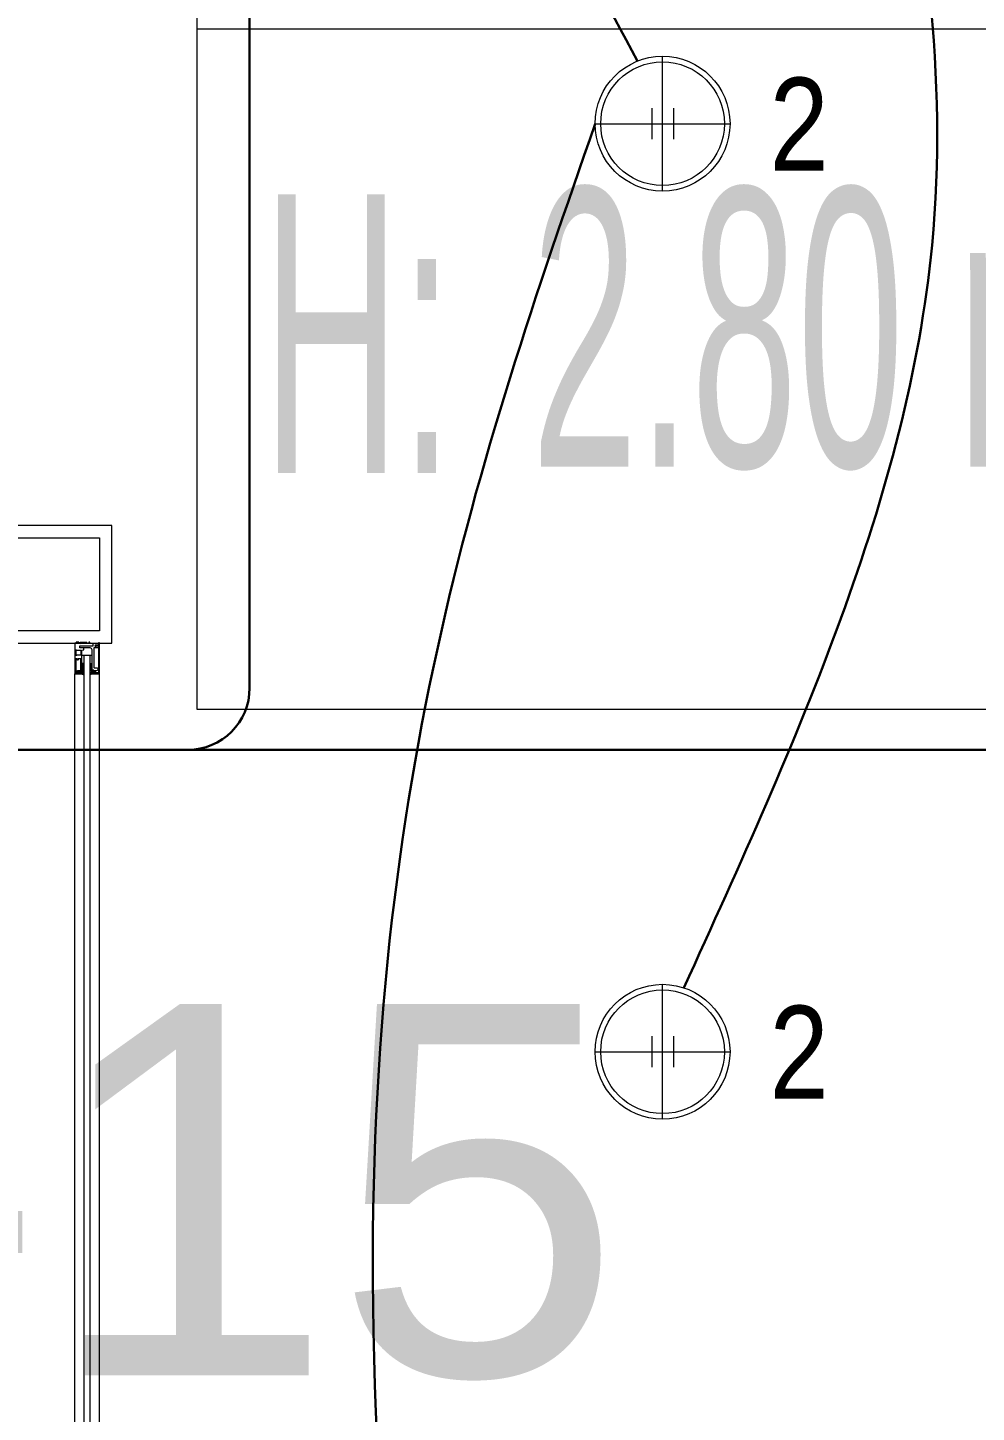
# Model space of a CAD drawing. Extents: x -9058 to 11890, y 0 to 7444.
# Drawn here: x 3213.5 to 3366.8, y 2584.5 to 2808.3 of the extents above; entities that cross this region are included whole.
import ezdxf
from ezdxf.enums import TextEntityAlignment as Align

# ---------------------------------------------------------------- set-up
doc = ezdxf.new("R2010")
doc.units = 0
doc.header["$LTSCALE"] = 10
doc.header["$MEASUREMENT"] = 0
doc.layers.get('0').update_dxf_attribs({"color": 9, "lineweight": 9})
for name, color, linetype, lineweight in [('00', 9, 'Continuous', 9), ('06D', 9, 'Continuous', 9), ('10', 9, 'Continuous', 9), ('14', 9, 'Continuous', 9), ('15', 9, 'Continuous', 9), ('21_mahal200', 9, 'Continuous', 9), ('21_mahal200 @ 20', 9, 'Continuous', 9), ('31', 9, 'Continuous', 9), ('E-KABLO', 7, 'Continuous', 30)]:
    doc.layers.add(name, color=color, linetype=linetype, lineweight=lineweight)
doc.styles.add('Arial', font='arial.ttf', dxfattribs={"height": 2.5})
doc.styles.add('MuuM_TEXT-STANDART', font='ARIALN.TTF')
pattern_1 = [(45, (3387.24087, 5075.93023), (0.0883883476, -0.0883883476), []), (315, (3387.24087, 5075.93023), (-0.0883883476, -0.0883883476), [])]

# ---------------------------------------------------------------- blocks, each defined once
blk = doc.blocks.new('0a_roomno2')
blk.add_lwpolyline([(30, -16), (0, -16), (0, 0), (30, 0)], close=True)
blk.add_lwpolyline([(12, -10.5), (0, -10.5)])
at = {"style": 'MuuM_TEXT-STANDART', "width": 0.6}
blk.add_text('H:', height=2.25, dxfattribs=at).set_placement((0.525, -12.962), align=Align.MIDDLE_LEFT)
at = {"style": 'Arial'}
blk.add_attdef('ODANO', (0, 1.505), '', height=3, dxfattribs=at)
blk.add_attdef('MEKANADI', text='', height=3, dxfattribs=at).set_placement((0.525, -4.75), align=Align.BOTTOM_LEFT)
at = {"style": 'MuuM_TEXT-STANDART', "width": 0.6}
for tag, p in [('YER01', (15, -7)), ('TAVAN01', (20.625, -7)), ('DUVAR01', (26.25, -7)), ('YER02', (15, -10.375)), ('TAVAN02', (20.625, -10.375)), ('DUVAR02', (26.25, -10.375)), ('YER03', (15, -13.75)), ('TAVAN03', (20.625, -13.75)), ('DUVAR03', (26.25, -13.75))]:
    blk.add_attdef(tag, text='', height=2.25, dxfattribs=at).set_placement(p, align=Align.MIDDLE_CENTER)
at = {"style": 'MuuM_TEXT-STANDART'}
blk.add_attdef('M2', text='', height=2.25, dxfattribs=at).set_placement((1.323, -7.805), align=Align.MIDDLE_LEFT)
at = {"style": 'MuuM_TEXT-STANDART', "width": 0.6}
blk.add_attdef('TEMIZTAVANYUKSEKLIGI', text='', height=2.25, dxfattribs=at).set_placement((2.7, -13.162), align=Align.MIDDLE_LEFT)
blk = doc.blocks.new('*U630')
at = {"layer": '21_mahal200 @ 20'}
ref = blk.add_blockref('0a_roomno2', (3240.86, 3018.12), dxfattribs=dict(at, xscale=20, yscale=20, zscale=20))
ref.add_attrib('TEMIZTAVANYUKSEKLIGI', '2.80 m', dxfattribs={"layer": '0', "height": 45, "style": 'MuuM_TEXT-STANDART', "width": 0.6}).set_placement((3294.86, 2759.88), align=Align.MIDDLE_LEFT)
blk = doc.blocks.new('profil')
at = {"layer": '10'}
h = blk.add_hatch(dxfattribs=at)
h.set_pattern_fill('NET', color=256, angle=495, style=0)
h.set_pattern_definition(pattern_1)
h.paths.add_polyline_path([(2783.08, 2903.22), (2783.02, 2903.22), (2782.98, 2903.33), (2782.98, 2903.38), (2783.01, 2903.38), (2783.01, 2903.5), (2782.72, 2903.5), (2782.72, 2903.38), (2782.75, 2903.38), (2782.71, 2903.22), (2782.62, 2903.23), (2782.45, 2902.86), (2782.56, 2902.86), (2782.56, 2902.9), (2782.72, 2903.1, 0.2599), (2782.8, 2902.86), (2783.04, 2902.86, 0.382682)])
h.paths.add_polyline_path([(2782.84, 2903.1), (2783.03, 2903.1, -2.16717)], flags=16)
h = blk.add_hatch(dxfattribs=at)
h.set_pattern_fill('NET', color=256, angle=495, style=0)
h.set_pattern_definition([(45, (3390.96807, 5084.14935), (0.0883883476, -0.0883883476), []), (315, (3390.96807, 5084.14935), (-0.0883883476, -0.0883883476), [])])
h.paths.add_polyline_path([(2784.25, 2903.18), (2784.25, 2902.86), (2783.21, 2902.86), (2783.21, 2903.18)])
h = blk.add_hatch(dxfattribs=at)
h.set_pattern_fill('NET', color=256, angle=495, style=0)
h.set_pattern_definition([(45, (3412.02047, 5081.69331), (0.0883883476, -0.0883883476), []), (315, (3412.02047, 5081.69331), (-0.0883883476, -0.0883883476), [])])
h.paths.add_polyline_path([(2787.7, 2903.43), (2787.7, 2902.36), (2787.52, 2902.36), (2787.52, 2903.43)])
h = blk.add_hatch(dxfattribs=at)
h.set_pattern_fill('NET', color=256, angle=495, style=0)
h.set_pattern_definition(pattern_1)
h.paths.add_polyline_path([(2783.08, 2901.46), (2783.02, 2901.46), (2782.98, 2901.35), (2782.98, 2901.3), (2783.01, 2901.3), (2783.01, 2901.18), (2782.72, 2901.18), (2782.72, 2901.3), (2782.75, 2901.3), (2782.71, 2901.46), (2782.62, 2901.45), (2782.45, 2901.82), (2782.56, 2901.82), (2782.56, 2901.78), (2782.72, 2901.59, -0.2599), (2782.8, 2901.82), (2783.04, 2901.82, -0.382682)])
h.paths.add_polyline_path([(2782.84, 2901.58), (2783.03, 2901.58, 2.16717)], flags=16)
h = blk.add_hatch(dxfattribs=at)
h.set_pattern_fill('NET', color=256, angle=495, style=0)
h.set_pattern_definition([(45, (3390.96807, 5077.64021), (0.0883883476, -0.0883883476), []), (315, (3390.96807, 5077.64021), (-0.0883883476, -0.0883883476), [])])
h.paths.add_polyline_path([(2784.25, 2901.82), (2784.25, 2901.53), (2783.21, 2901.53), (2783.21, 2901.82)])
for points in [[(2782.61, 2903.22), (2782.45, 2902.86)], [(2782.72, 2903.1), (2782.56, 2902.9), (2782.56, 2902.86)], [(2782.99, 2903.5), (2782.72, 2903.5)], [(2784.87, 2903.91), (2785.03, 2903.91), (2785.03, 2904.14), (2782.83, 2904.14), (2782.83, 2903.91), (2783.13, 2903.91), (2783.13, 2903.37), (2785.03, 2903.37)], [(2783.21, 2903.18), (2783.21, 2903.18), (2783.21, 2902.84)], [(2784.25, 2902.84), (2784.25, 2903.18)], [(2785.62, 2903.18), (2785.62, 2901.53)], [(2787.52, 2903.43), (2787.7, 2903.43), (2787.7, 2902.36)], [(2782.62, 2901.45), (2782.45, 2901.82)], [(2782.72, 2901.59), (2782.56, 2901.78), (2782.56, 2901.82)], [(2782.78, 2900.5), (2782.78, 2900.95), (2783.09, 2900.95), (2783.09, 2901.24), (2783.18, 2901.24), (2783.08, 2901.46), (2783.02, 2901.46), (2782.98, 2901.35), (2782.98, 2901.3), (2783.01, 2901.3), (2783.01, 2901.06), (2782.72, 2901.06), (2782.72, 2901.3), (2782.75, 2901.3), (2782.71, 2901.46), (2782.62, 2901.45), (2782.63, 2900.34), (2787.59, 2900.34)], [(2783.01, 2901.18), (2782.72, 2901.18)], [(2783.18, 2901.24), (2783.21, 2901.24), (2783.21, 2901.84)], [(2784.25, 2901.84), (2784.25, 2901.53)], [(2787.52, 2902.36), (2787.7, 2902.36)]]:
    blk.add_lwpolyline(points, dxfattribs=at)
for points in [[(2787.52, 2901.37), (2787.52, 2901.89), (2787.7, 2901.89), (2787.7, 2902.03), (2787.52, 2902.03), (2787.52, 2903.67), (2787.7, 2903.67), (2787.7, 2904.1), (2787.58, 2904.1), (2787.58, 2904.34), (2782.61, 2904.34), (2782.61, 2903.22), (2782.72, 2903.22), (2782.76, 2903.4), (2782.71, 2903.4), (2782.71, 2903.77), (2782.99, 2903.77), (2782.99, 2903.22), (2783.14, 2903.22), (2783.18, 2903.18), (2786.43, 2903.18), (2786.5, 2902.88), (2786.8, 2902.88), (2786.8, 2903.49), (2787.12, 2903.49), (2787.12, 2901.37)], [(2785.67, 2903.32), (2786.35, 2903.32), (2786.35, 2904.02), (2786.42, 2904.06), (2786.42, 2904.14), (2785.61, 2904.14), (2785.61, 2904.01), (2785.67, 2903.95)]]:
    blk.add_lwpolyline(points, close=True, dxfattribs=at)
for points in [[(2783.03, 2903.1), (2782.84, 2903.1, 1)], [(2783.21, 2901.53), (2786.47, 2901.53, 0.414214), (2786.8, 2901.86), (2786.8, 2902.88)], [(2785.03, 2903.37), (2785.03, 2903.79), (2784.87, 2903.79, -1), (2784.87, 2903.91, 1)], [(2787.13, 2900.85), (2787.13, 2900.49), (2782.81, 2900.49), (2782.81, 2900.46, -0.561743), (2782.73, 2900.45, -0.595966), (2782.78, 2900.5, 2.204878)], [(2783.03, 2901.58), (2782.84, 2901.58, -1)], [(2783.09, 2901.24), (2783.21, 2900.66, 0.833203), (2783.52, 2900.66, 0.447088)], [(2783.52, 2900.66), (2783.52, 2901.11, -0.414214), (2783.63, 2901.22), (2786.88, 2901.22), (2786.88, 2900.49)], [(2787.59, 2900.34), (2787.59, 2900.49), (2787.25, 2900.49), (2787.25, 2900.97, 1), (2787.04, 2900.97)], [(2787.04, 2900.97, 0.305404), (2787.13, 2900.85, 5.773092)]]:
    blk.add_lwpolyline(points, format="xyb", dxfattribs=at)
for centre, radius, start, end in [((2782.97, 2903.05), 0.253, 168.6676, 234.1258), ((2782.93, 2903.02), 0.125, 139.5402, 40.4598), ((2782.86, 2903.06), 0.273, 305.9738, 36.4289), ((2782.97, 2901.64), 0.253, 125.8742, 191.3324), ((2782.93, 2901.66), 0.125, 319.5402, 220.4598), ((2782.86, 2901.62), 0.273, 323.5711, 54.0262)]:
    blk.add_arc(centre, radius, start, end, dxfattribs=at)
blk = doc.blocks.new('*U646')
at = {"layer": '21_mahal200 @ 20'}
ref = blk.add_blockref('0a_roomno2', (2857.81, 2555.42), dxfattribs=dict(at, xscale=20, yscale=20, zscale=20))
ref.add_attrib('ODANO', ' PRS-ZK-15', (2857.81, 2590.52), dxfattribs={"layer": '0', "height": 60, "style": 'Arial'})
blk = doc.blocks.new('0_downlight')
for p, q in [((0, -10.9), (0, 10.9)), ((-1.75, 2.5), (-1.75, -2.5)), ((1.75, 2.5), (1.75, -2.5)), ((-10.9, 0), (10.9, 0)), ((-1.75, 0), (1.75, 0))]:
    blk.add_line(p, q)
for radius in [10.9, 10]:
    blk.add_circle((0, 0), radius)

msp = doc.modelspace()

# ---------------------------------------------------------------- linework, layer by layer
at = {"layer": '00'}
msp.add_lwpolyline([(2915.06, 2725.87), (2975.06, 2725.87), (2975.06, 2905.87), (2990.06, 2905.87), (2990.06, 2725.87), (3180.06, 2725.87), (3180.06, 2751.87), (3195.06, 2751.87), (3195.06, 2725.87), (3225.06, 2725.87), (3225.06, 2710.87), (3225.06, 2710.87), (2915.06, 2710.87)], close=True, dxfattribs=at)
at = {"layer": '06D'}
for p, q in [((3221.05, 2400.85), (3221.05, 2703.91)), ((3225.06, 2400.84), (3225.05, 2703.92))]:
    msp.add_line(p, q, dxfattribs=at)
at = {"layer": '14'}
msp.add_lwpolyline([(2911.96, 2708.87), (3227.06, 2708.87), (3227.06, 2727.87), (3197.06, 2727.87), (3197.06, 2751.87)], dxfattribs=at)
at = {"layer": '15'}
for p, q in [((3222.55, 2706.91), (3222.55, 2397.85)), ((3223.55, 2397.85), (3223.55, 2706.91))]:
    msp.add_line(p, q, dxfattribs=at)
at = {"layer": 'E-KABLO', "color": 6}
for p, q in [((3249.32, 3656.13), (3249.32, 2701.62)), ((2936.1, 2691.62), (3239.32, 2691.62)), ((3237.99, 2691.62), (3383.73, 2691.62))]:
    msp.add_line(p, q, dxfattribs=at)
msp.add_arc((3239.32, 2701.62), 10, 270, 0, dxfattribs=at)
for points in [[(3306.88, 3088.84), (3267.54, 2913.38), (3311.99, 2802.94)], [(3324.88, 2938.12), (3359.61, 2773.17), (3319.51, 2653.16)], [(3305.16, 2792.82), (3269.33, 2597.62), (3309.82, 2501.77), (3314.75, 2502.74)]]:
    msp.add_spline(points, degree=3, dxfattribs=at)

# ---------------------------------------------------------------- block references
at = {"rotation": 90}
msp.add_blockref('profil', (6125.39, -78.7), dxfattribs=at)
at = {"layer": '21_mahal200', "color": 6}
for name in ['*U630', '*U646']:
    msp.add_blockref(name, (0, 0), dxfattribs=at)
at = {"layer": '31'}
ref = msp.add_blockref('0_downlight', (3316.06, 2792.82), dxfattribs=at)
ref.add_attrib('AYDINLATMA', '2', (3333.35, 2785.25), dxfattribs={"layer": '0', "height": 15, "style": 'MuuM_TEXT-STANDART'})
ref = msp.add_blockref('0_downlight', (3316.06, 2642.82), dxfattribs=at)
ref.add_attrib('AYDINLATMA', '2', (3333.35, 2635.25), dxfattribs={"layer": '0', "height": 15, "style": 'MuuM_TEXT-STANDART'})

doc.saveas('drawing.dxf')
